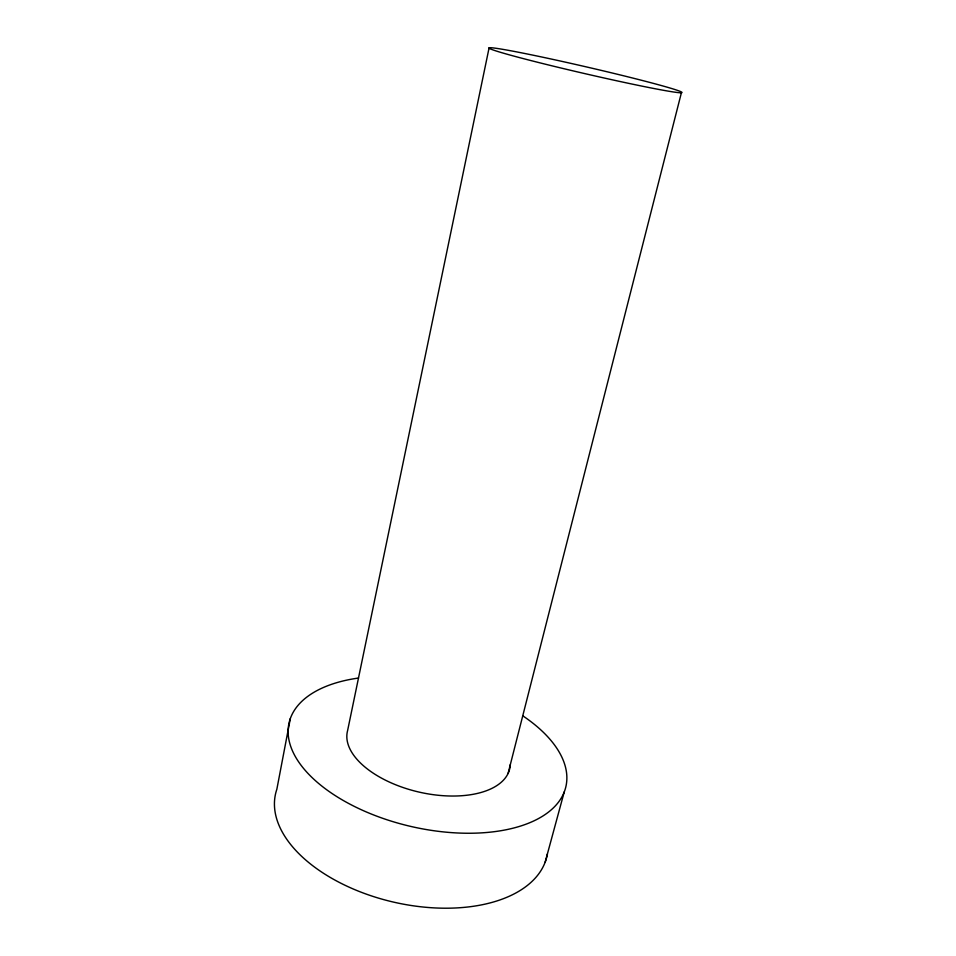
<?xml version="1.0" encoding="UTF-8"?>
<svg xmlns="http://www.w3.org/2000/svg" width="956" height="956" viewBox="0 0 956 956"><rect width="100%" height="100%" fill="white"/><g stroke="black" fill="none" stroke-linecap="round" stroke-linejoin="round"><path stroke-width="1.43" d="M290.337 718.542L276.846 789.274A139.241 79.121 13 0 0 391.566 901.639A139.241 79.121 13 0 0 547.406 854.007M489.09 47.872L347.602 730.575A83.28 43.044 13 0 0 421.978 792.727A83.28 43.044 13 0 0 510.253 764.74M508.066 773.5L681.401 92.744A99.03 3.442 13 0 0 546.844 58.089A99.03 3.442 13 0 0 528.286 59.893A99.03 3.442 13 0 0 681.401 92.744M545.195 862.049L564.267 791.855M522.824 715.853A142.026 73.624 13 0 1 519.132 826.498A142.026 73.624 13 0 1 313.867 779.26A142.026 73.624 13 0 1 358.5 678.043"/></g></svg>
